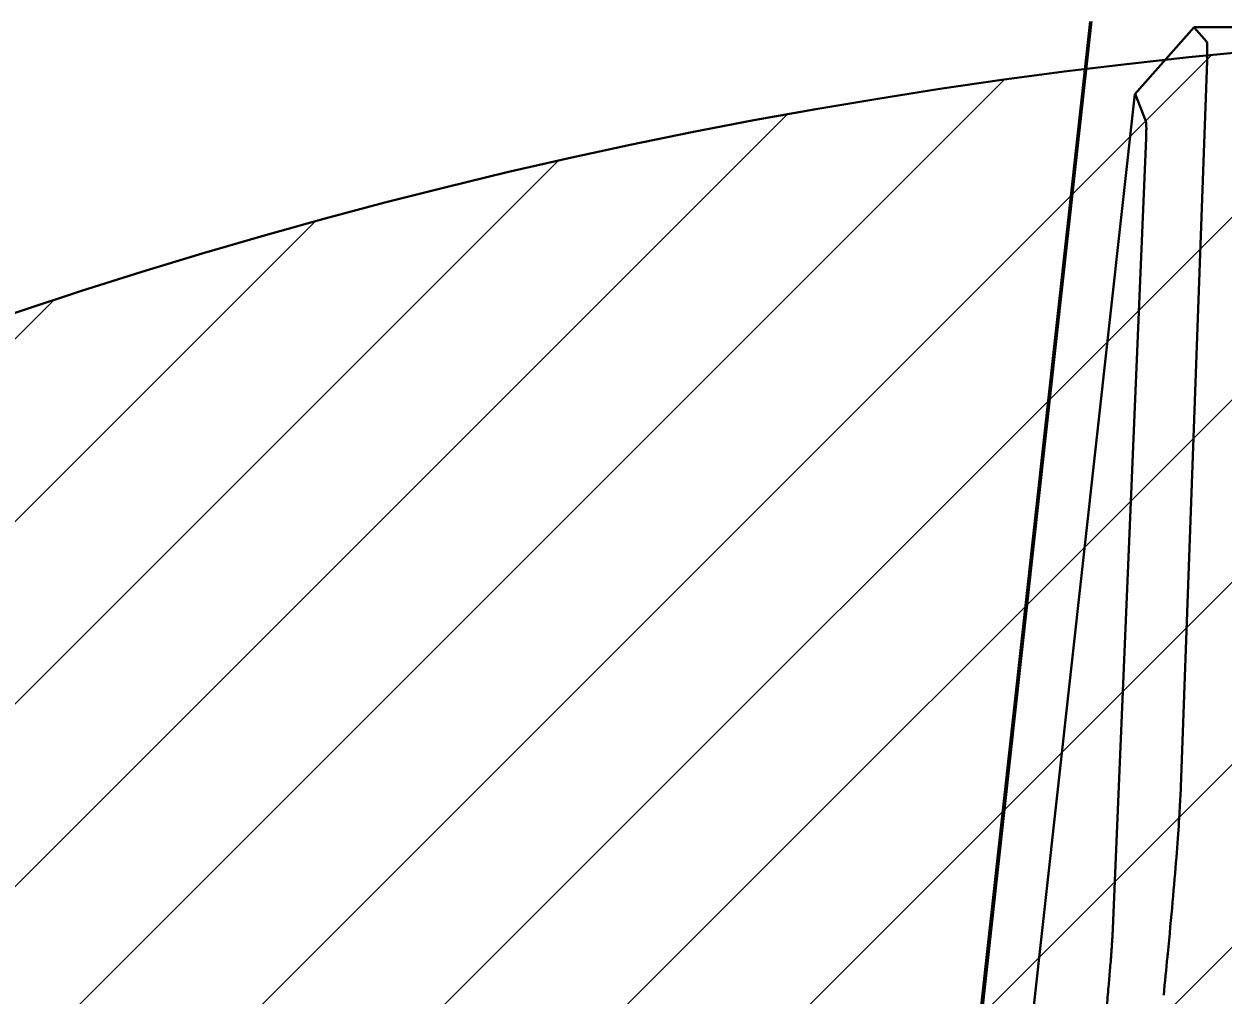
# Model space of a CAD drawing. Header units: millimetres. Extents: x 14 to 2348, y 26 to 1654.
# Drawn here: x 439.1 to 501.1, y 1071.4 to 1121.5 of the extents above; entities that cross this region are included whole.
import ezdxf

# ---------------------------------------------------------------- set-up
doc = ezdxf.new("R2010")
doc.units = ezdxf.units.MM
doc.header["$LTSCALE"] = 4
for name, color, linetype, lineweight in [('可見邊線(ISO)', 7, 'Continuous', 30), ('標註(ISO)', 7, 'Continuous', 9), ('草圖幾何圖形(ISO)', 7, 'Continuous', 30)]:
    doc.layers.add(name, color=color, linetype=linetype, lineweight=lineweight)
doc.layers.add('填充線', color=7, linetype='Continuous', lineweight=9, true_color=0x1e1e47)
doc.styles.add('temp', font='')
doc.styles.get('temp').set_extended_font_data('PMingLiU')
doc.dimstyles.new('工研院N500', dxfattribs={"dimscale": 4, "dimtxt": 3, "dimasz": 2.5, "dimexe": 1, "dimexo": 1, "dimgap": 0.762, "dimtad": 1, "dimdec": 3, "dimrnd": 1e-08, "dimdsep": 46, "dimtxsty": 'temp', "dimcen": 0.09, "dimdle": 10, "dimclrd": 1, "dimclre": 1, "dimclrt": 7, "dimazin": 2, "dimtfac": 0.666667, "dimtdec": 3, "dimtmove": 0, "dimatfit": 3, "dimfxl": 1, "dimtolj": 1, "dimlwd": 15, "dimlwe": 15, "dimarcsym": 0})

# ---------------------------------------------------------------- blocks, each defined once
blk = doc.blocks.new('*D74')
at = {"layer": 'Defpoints', "color": 0, "linetype": 'Continuous', "transparency": 16777216}
for p in [(292.631, 1090.8), (528.152, 981.463), (528.152, 841.162), (421.12, 751.351)]:
    blk.add_point(p, dxfattribs=at)
at = {"layer": '標註(ISO)', "color": 1, "linetype": 'Continuous', "lineweight": 15, "transparency": 16777216}
for p, q in [((528.152, 985.463), (528.152, 1188.366)), ((418.056, 748.78), (262.178, 617.983))]:
    blk.add_line(p, q, dxfattribs=at)
blk.add_arc((528.152, 841.162), 343.204, 91.6695, 218.3305, dxfattribs=at)
at = {"layer": '標註(ISO)', "color": 1, "linetype": 'Continuous', "transparency": 16777216}
for points in [[(518.129, 1185.887), (518.177, 1182.554), (528.152, 1184.366)], [(260.219, 629.36), (257.635, 627.255), (265.242, 620.554)]]:
    blk.add_solid(points, dxfattribs=at)
at = {"layer": '標註(ISO)', "color": 7, "linetype": 'Continuous', "lineweight": 18, "transparency": 16777216, "insert": (196.505, 980.858), "char_height": 12, "attachment_point": 1, "rotation": 65, "style": 'temp'}
blk.add_mtext('\\A1;130°', dxfattribs=at)
blk = doc.blocks.new('*D76')
at = {"layer": 'Defpoints', "color": 0, "linetype": 'Continuous', "transparency": 16777216}
for p in [(384.256, 1106.692), (528.152, 983.117), (528.152, 981.017), (526.996, 979.264)]:
    blk.add_point(p, dxfattribs=at)
at = {"layer": '標註(ISO)', "color": 1, "linetype": 'Continuous', "lineweight": 15, "transparency": 16777216}
blk.add_line((524.794, 975.924), (420.78, 818.179), dxfattribs=at)
blk.add_arc((528.152, 981.017), 191.051, 92.99933, 233.60067, dxfattribs=at)
at = {"layer": '標註(ISO)', "color": 1, "linetype": 'Continuous', "transparency": 16777216}
for points in [[(518.112, 1173.472), (518.199, 1170.14), (528.152, 1172.067)], [(415.734, 828.607), (413.827, 825.873), (422.982, 821.519)]]:
    blk.add_solid(points, dxfattribs=at)
at = {"layer": '標註(ISO)', "color": 7, "linetype": 'Continuous', "lineweight": 18, "transparency": 16777216, "insert": (323.589, 1021.666), "char_height": 12, "attachment_point": 1, "rotation": 73.3, "style": 'temp'}
blk.add_mtext('\\A1;146.6°', dxfattribs=at)

msp = doc.modelspace()

# ---------------------------------------------------------------- hatches: boundary and pattern name
at = {"layer": '填充線'}
h = msp.add_hatch(dxfattribs=at)
h.set_pattern_fill('ANSI31', color=256, scale=53.34, style=0)
h.set_pattern_definition([(45, (-13.047, 389.5956), (-4.714634, 4.714634), [])])
edge = h.paths.add_edge_path()
edge.add_arc((421.12008, 751.35132), 140, 73.4166874, 220)
edge.add_arc((528.3663, 841.34159), 280, -40, 220, ccw=False)
edge.add_arc((635.61252, 751.35132), 140, 320, 466.5833126)
edge.add_arc((528.3663, 841.34159), 80.5, 33.2916563, 146.7083437)

# ---------------------------------------------------------------- linework, layer by layer
at = {"layer": '可見邊線(ISO)'}
for p, q in [((494.15492, 1121.67074), (485.40549, 1042.62418)), ((485.47837, 1042.61612), (494.22869, 1121.67074)), ((496.45244, 1117.92143), (499.52682, 1121.37715)), ((499.52682, 1121.37715), (501.57775, 1121.37715)), ((500.16214, 1120.64912), (499.51905, 1121.36842)), ((498.81182, 1081.65557), (500.19345, 1119.64949)), ((488.08118, 1042.29136), (496.45244, 1117.92143)), ((497.02935, 1116.52045), (496.47166, 1117.94303)), ((495.32323, 1074.81248), (497.04082, 1115.6553)), ((498.11663, 1073.05866), (498.11663, 1073.05865))]:
    msp.add_line(p, q, dxfattribs=at)
for points, knots in [([(500.19345, 1119.64949), (500.19902, 1119.80271), (500.20257, 1119.93889), (500.20552, 1120.17652), (500.20493, 1120.27787), (500.19969, 1120.4452), (500.19504, 1120.5111), (500.18164, 1120.60707), (500.17288, 1120.63711), (500.16214, 1120.64913)], [-0.786281645, -0.786281645, -0.786281645, -0.786281645, -0.589721711, -0.589721711, -0.393161142, -0.393161142, -0.196580512, -0.196580512, -0.000001, -0.000001, -0.000001, -0.000001]), ([(497.04082, 1115.6553), (497.04345, 1115.71778), (497.0457, 1115.77719), (497.04756, 1115.83327), (497.04944, 1115.89015), (497.05091, 1115.94359), (497.05198, 1115.99369), (497.05254, 1116.01957), (497.05298, 1116.04456), (497.05333, 1116.06864), (497.05376, 1116.09914), (497.05403, 1116.1282), (497.05412, 1116.15578), (497.05433, 1116.22032), (497.0536, 1116.27677), (497.05193, 1116.3251), (497.0514, 1116.3404), (497.05078, 1116.35489), (497.05006, 1116.36856), (497.04906, 1116.38779), (497.04786, 1116.40541), (497.04648, 1116.4214), (497.04485, 1116.44029), (497.04296, 1116.45689), (497.04081, 1116.47124), (497.03936, 1116.48092), (497.03779, 1116.48958), (497.03611, 1116.49717), (497.03403, 1116.50652), (497.03177, 1116.51425), (497.02935, 1116.52045)], [0, 0, 0, 0, 0.1252351, 0.1252351, 0.1252351, 0.25226426, 0.25226426, 0.25226426, 0.31788398, 0.31788398, 0.31788398, 0.40099193, 0.40099193, 0.40099193, 0.59539586, 0.59539586, 0.59539586, 0.65694724, 0.65694724, 0.65694724, 0.74355694, 0.74355694, 0.74355694, 0.84589316, 0.84589316, 0.84589316, 0.91495029, 0.91495029, 0.91495029, 1, 1, 1, 1]), ([(498.16225, 1073.51906), (498.34342, 1075.39924), (498.4936, 1077.0799), (498.71583, 1079.86331), (498.7858, 1080.94011), (498.81182, 1081.65557)], [-1.83660175, -1.83660175, -1.83660175, -1.83660175, -0.9178002, -0.9178002, 0, 0, 0, 0]), ([(494.4157, 1065.00989), (494.45773, 1065.38962), (494.51596, 1065.92237), (494.59227, 1066.634), (494.66019, 1067.27516), (494.74142, 1068.05654), (494.82391, 1068.8699), (494.89282, 1069.56596), (494.93193, 1069.96944), (494.96742, 1070.33964), (495.00301, 1070.71511), (495.05359, 1071.26206), (495.08601, 1071.62285), (495.11457, 1071.94612), (495.14018, 1072.2403), (495.17709, 1072.67803), (495.20135, 1072.97831), (495.22338, 1073.25873), (495.24235, 1073.50686), (495.265, 1073.82013), (495.28353, 1074.09403), (495.29754, 1074.31766), (495.3082, 1074.50311), (495.31668, 1074.66544), (495.32118, 1074.76381), (495.32323, 1074.81248)], [0, 0, 0, 0, 0.0903732, 0.12674796, 0.17067694, 0.2452693, 0.31828132, 0.37537814, 0.42599831, 0.42628606, 0.4761967, 0.53003816, 0.58388093, 0.58524662, 0.63050303, 0.67754144, 0.73187261, 0.73802969, 0.78234071, 0.82813653, 0.86901751, 0.90653471, 0.9380855, 0.96788762, 1, 1, 1, 1]), ([(498.14529, 1073.35327), (498.14812, 1073.38101), (498.15094, 1073.4087), (498.1566, 1073.46396), (498.15942, 1073.49153), (498.16225, 1073.51906)], [0.0000012905, 0.0000012905, 0.0000012905, 0.0000012905, 0.0135084603, 0.0135084603, 0.0269916496, 0.0269916496, 0.0269916496, 0.0269916496])]:
    msp.add_open_spline(points, degree=3, knots=knots, dxfattribs=at)
for points in [[(497.94968, 1071.37305), (498.01488, 1072.05283), (498.08009, 1072.71409), (498.14529, 1073.35327)], [(498.14308, 1073.33051), (498.14308, 1073.33053), (498.14308, 1073.33056), (498.14309, 1073.33059)], [(497.95156, 1071.39175), (497.95156, 1071.39177), (497.95157, 1071.39178), (497.95157, 1071.3918)]]:
    msp.add_open_spline(points, degree=3, dxfattribs=at)
at = {"layer": '草圖幾何圖形(ISO)'}
msp.add_arc((528.3663, 841.34159), 280, 320, 220, dxfattribs=at)

# ---------------------------------------------------------------- dimensions: what is measured, and where the dimension line sits
at = {"layer": '標註(ISO)', "color": 1, "linetype": 'Continuous', "lineweight": 18, "true_color": 0xff0000}
for base, center, p1, p2, override, picture, middle in [((292.63098, 1090.79962), (528.15208, 841.16184), (528.15208, 981.46331), (421.12008, 751.35132), {"dimgap": 0.762, "dimadec": 2, "dimtol": 0, "dimlim": 0, "dimtp": 0, "dimtm": 0, "dimtdec": 3}, '*D74', (217.10333, 986.20625)), ((384.25642, 1106.69239), (528.15208, 981.01671), (528.15208, 983.11671), (526.99607, 979.26353), {"dimgap": 0.762, "dimse1": 1, "dimadec": 2, "dimtol": 0, "dimlim": 0, "dimtp": 0, "dimtm": 0, "dimtdec": 3}, '*D76', (345.15951, 1035.91712))]:
    dim = msp.add_angular_dim_3p(base=base, center=center, p1=p1, p2=p2, dimstyle='工研院N500', override=override, dxfattribs=at)
    dim.commit()
    dim.dimension.update_dxf_attribs({"geometry": picture, "text_midpoint": middle, "dimtype": 165})

doc.saveas('drawing.dxf')
